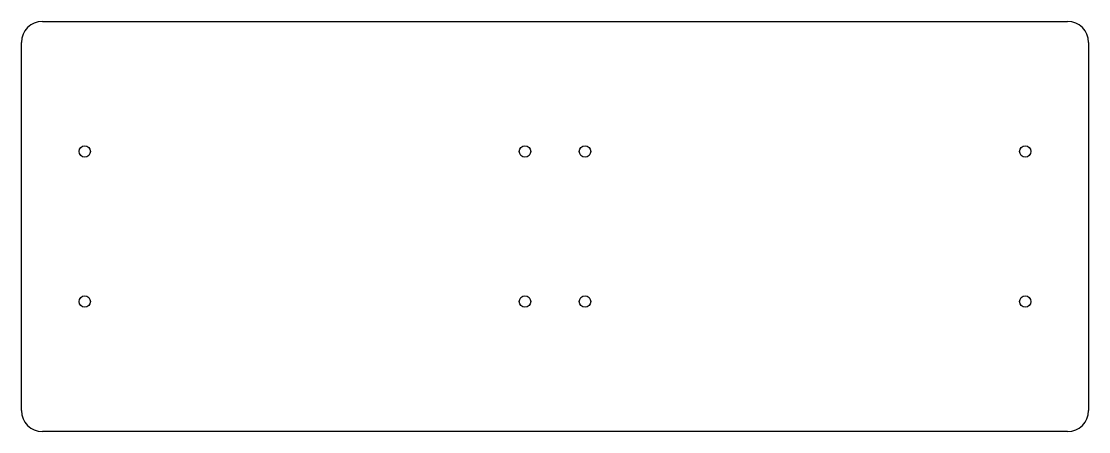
# Model space of a CAD drawing. Header units: millimetres. Extents: x -160 to 160, y -62 to 62.
import ezdxf

# ---------------------------------------------------------------- set-up
doc = ezdxf.new("R2010")
doc.units = ezdxf.units.MM
doc.layers.add('Sketch', color=7, linetype='CONTINUOUS')

msp = doc.modelspace()

# ---------------------------------------------------------------- linework, layer by layer
at = {"layer": 'Sketch'}
for p, q in [((-153.65, 61.5), (153.65, 61.5)), ((-160, -55.15), (-160, 55.15)), ((160, 55.15), (160, -55.15)), ((153.65, -61.5), (-153.65, -61.5))]:
    msp.add_line(p, q, dxfattribs=at)
for centre in [(-141, 22.5), (-9, 22.5), (9, 22.5), (141, 22.5), (-141, -22.5), (-9, -22.5), (9, -22.5), (141, -22.5)]:
    msp.add_circle(centre, 1.71, dxfattribs=at)
for centre, start, end in [((-153.65, 55.15), 90, 180), ((153.65, 55.15), 0, 90), ((-153.65, -55.15), -180, -90), ((153.65, -55.15), -90, 0)]:
    msp.add_arc(centre, 6.35, start, end, dxfattribs=at)

doc.saveas('drawing.dxf')
